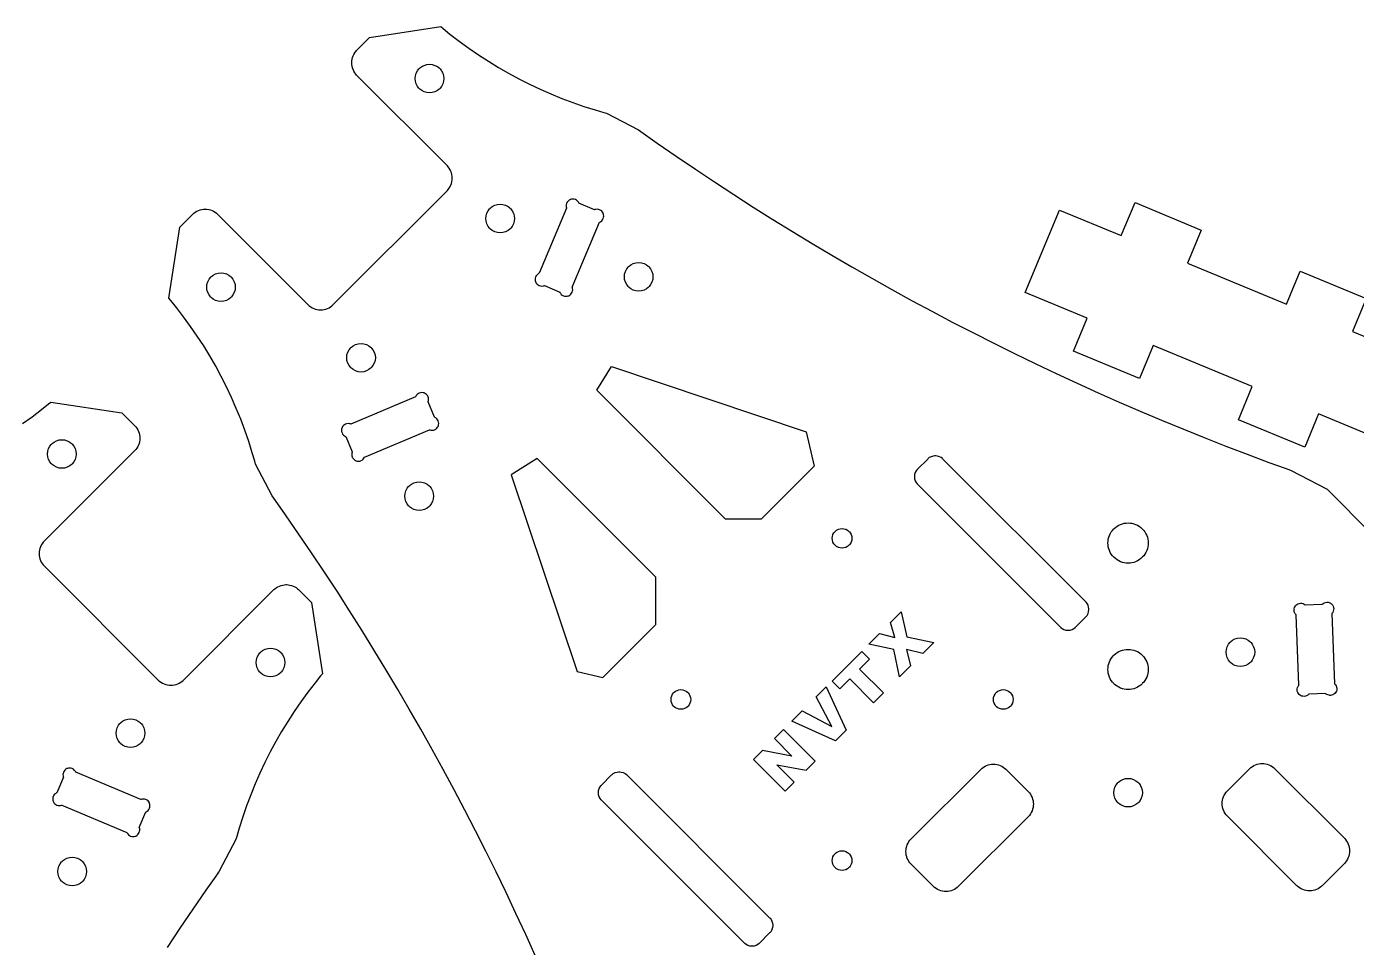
# Model space of a CAD drawing. Extents: x 0 to 997, y 0 to 569.
# Drawn here: x 700.7 to 849.5, y 465.9 to 569 of the extents above; entities that cross this region are included whole.
import ezdxf

# ---------------------------------------------------------------- set-up
doc = ezdxf.new("R2010")
doc.units = 0
doc.layers.get('0').update_dxf_attribs({"linetype": 'CONTINUOUS'})

msp = doc.modelspace()

# ---------------------------------------------------------------- linework, layer by layer
at = {"color": 0}
for points in [[(757.613, 465.044), (756.547, 467.394), (755.463, 469.733), (754.357, 472.064), (753.232, 474.385), (752.088, 476.694), (750.924, 478.996), (749.74, 481.286), (748.537, 483.567), (747.315, 485.836), (746.072, 488.096), (744.811, 490.346), (743.531, 492.583), (742.231, 494.811), (740.911, 497.028), (739.574, 499.233), (738.217, 501.428), (736.84, 503.61), (735.446, 505.782), (734.032, 507.942), (732.6, 510.09), (731.149, 512.226), (729.678, 514.35), (728.564, 515.936), (728.19, 516.463), (726.332, 520.021), (726.246, 520.34), (725.968, 521.292), (725.571, 522.551), (725.139, 523.797), (724.675, 525.031), (724.178, 526.251), (723.649, 527.456), (723.088, 528.646), (722.494, 529.819), (721.869, 530.978), (721.214, 532.118), (720.528, 533.242), (719.811, 534.347), (719.064, 535.432), (718.287, 536.499), (717.481, 537.544), (716.858, 538.317), (716.646, 538.569), (717.868, 546.537), (719.283, 547.954), (719.318, 547.989), (719.431, 548.086), (719.588, 548.204), (719.756, 548.304), (719.932, 548.387), (720.117, 548.453), (720.306, 548.501), (720.5, 548.529), (720.649, 548.539), (720.697, 548.539), (720.747, 548.539), (720.896, 548.529), (721.09, 548.501), (721.279, 548.453), (721.463, 548.387), (721.639, 548.304), (721.807, 548.204), (721.965, 548.086), (722.076, 547.989), (722.113, 547.954), (732.196, 537.869), (732.231, 537.835), (732.343, 537.736), (732.501, 537.619), (732.668, 537.519), (732.844, 537.436), (733.029, 537.369), (733.218, 537.322), (733.412, 537.293), (733.561, 537.283), (733.611, 537.283), (733.66, 537.283), (733.808, 537.293), (734.003, 537.322), (734.192, 537.369), (734.376, 537.436), (734.553, 537.519), (734.719, 537.619), (734.878, 537.736), (734.99, 537.835), (735.025, 537.869), (747.753, 550.597), (747.787, 550.632), (747.886, 550.744), (748.003, 550.901), (748.103, 551.069), (748.186, 551.246), (748.251, 551.431), (748.3, 551.619), (748.329, 551.814), (748.339, 551.963), (748.339, 552.011), (748.339, 552.061), (748.329, 552.21), (748.3, 552.404), (748.251, 552.593), (748.186, 552.776), (748.103, 552.953), (748.003, 553.121), (747.886, 553.279), (747.787, 553.39), (747.753, 553.426), (737.668, 563.51), (737.633, 563.544), (737.535, 563.657), (737.418, 563.815), (737.318, 563.982), (737.235, 564.158), (737.169, 564.343), (737.121, 564.532), (737.092, 564.726), (737.082, 564.875), (737.082, 564.925), (737.082, 564.974), (737.092, 565.122), (737.121, 565.317), (737.169, 565.506), (737.235, 565.69), (737.318, 565.867), (737.418, 566.033), (737.535, 566.192), (737.633, 566.304), (737.668, 566.339), (739.081, 567.751), (747.049, 568.972), (747.301, 568.76), (748.074, 568.137), (749.119, 567.332), (750.186, 566.554), (751.272, 565.808), (752.376, 565.092), (753.5, 564.406), (754.64, 563.749), (755.799, 563.125), (756.972, 562.532), (758.162, 561.971), (759.368, 561.44), (760.588, 560.943), (761.821, 560.479), (763.068, 560.049), (764.326, 559.65), (765.279, 559.374), (765.597, 559.286), (769.156, 557.428), (769.682, 557.054), (771.268, 555.94), (773.393, 554.471), (775.529, 553.019), (777.676, 551.586), (779.838, 550.174), (782.008, 548.778), (784.192, 547.401), (786.386, 546.044), (788.592, 544.707), (790.807, 543.387), (793.035, 542.088), (795.274, 540.807), (797.522, 539.546), (799.782, 538.304), (802.051, 537.082), (804.332, 535.878), (806.624, 534.694), (808.924, 533.531), (811.235, 532.386), (813.554, 531.261), (815.885, 530.157), (818.225, 529.071), (820.574, 528.007), (822.932, 526.961), (825.3, 525.936), (827.676, 524.932), (830.063, 523.947), (832.457, 522.982), (834.86, 522.039), (837.271, 521.114), (839.692, 520.211), (841.512, 519.546), (842.121, 519.328), (846.206, 517.196), (851.289, 512.111)], [(858.775, 520.008), (845.221, 525.624), (843.689, 521.928), (836.299, 524.989), (837.829, 528.685), (826.743, 533.278), (825.213, 529.582), (817.821, 532.643), (819.351, 536.339), (812.422, 539.208), (816.249, 548.447), (823.178, 545.578), (824.71, 549.274), (832.1, 546.211), (830.569, 542.517), (841.656, 537.924), (843.186, 541.619), (850.578, 538.558), (849.047, 534.863), (862.601, 529.247)], [(700.276, 524.547), (701.343, 525.324), (702.389, 526.129), (703.161, 526.751), (703.415, 526.964), (711.382, 525.743), (712.799, 524.326), (712.833, 524.292), (712.931, 524.181), (713.049, 524.022), (713.149, 523.854), (713.232, 523.678), (713.297, 523.494), (713.346, 523.304), (713.375, 523.111), (713.385, 522.963), (713.385, 522.912), (713.385, 522.864), (713.375, 522.715), (713.346, 522.521), (713.297, 522.331), (713.232, 522.147), (713.149, 521.971), (713.049, 521.803), (712.931, 521.646), (712.833, 521.533), (712.799, 521.499), (702.714, 511.414), (702.679, 511.379), (702.581, 511.268), (702.464, 511.11), (702.364, 510.942), (702.281, 510.765), (702.215, 510.582), (702.167, 510.392), (702.137, 510.197), (702.128, 510.05), (702.128, 510), (702.128, 509.95), (702.137, 509.803), (702.167, 509.608), (702.215, 509.418), (702.281, 509.235), (702.364, 509.058), (702.464, 508.89), (702.581, 508.732), (702.679, 508.621), (702.714, 508.586), (715.442, 495.858), (715.476, 495.822), (715.589, 495.725), (715.747, 495.608), (715.914, 495.507), (716.09, 495.424), (716.275, 495.358), (716.464, 495.311), (716.658, 495.282), (716.807, 495.272), (716.856, 495.272), (716.906, 495.272), (717.054, 495.282), (717.249, 495.311), (717.438, 495.358), (717.621, 495.424), (717.797, 495.507), (717.965, 495.608), (718.124, 495.725), (718.235, 495.822), (718.271, 495.858), (728.354, 505.942), (728.39, 505.978), (728.501, 506.075), (728.66, 506.192), (728.828, 506.293), (729.004, 506.376), (729.188, 506.442), (729.376, 506.489), (729.571, 506.518), (729.719, 506.528), (729.769, 506.528), (729.818, 506.528), (729.967, 506.518), (730.161, 506.489), (730.35, 506.442), (730.535, 506.376), (730.711, 506.293), (730.879, 506.192), (731.036, 506.075), (731.149, 505.978), (731.183, 505.942), (732.596, 504.529), (733.817, 496.563), (733.604, 496.308), (732.982, 495.536), (732.176, 494.49), (731.4, 493.425), (730.653, 492.339), (729.936, 491.233), (729.25, 490.111), (728.594, 488.969), (727.969, 487.813), (727.376, 486.637), (726.815, 485.447), (726.285, 484.243), (725.789, 483.024), (725.324, 481.79), (724.893, 480.543), (724.494, 479.283), (724.218, 478.332), (724.131, 478.012), (722.274, 474.454), (721.899, 473.928), (720.785, 472.342), (719.315, 470.218), (717.864, 468.082), (716.431, 465.933)]]:
    msp.add_lwpolyline(points, dxfattribs=at)
for points in [[(746.928, 564.285), (746.985, 564.228), (747.133, 564.033), (747.279, 563.756), (747.367, 563.458), (747.396, 563.153), (747.367, 562.847), (747.279, 562.551), (747.133, 562.272), (746.985, 562.079), (746.928, 562.022), (746.871, 561.965), (746.676, 561.817), (746.399, 561.671), (746.101, 561.582), (745.796, 561.553), (745.49, 561.582), (745.194, 561.671), (744.917, 561.817), (744.722, 561.965), (744.665, 562.022), (744.608, 562.079), (744.46, 562.272), (744.314, 562.551), (744.226, 562.847), (744.196, 563.153), (744.226, 563.458), (744.314, 563.756), (744.46, 564.033), (744.608, 564.228), (744.665, 564.285), (744.722, 564.342), (744.917, 564.489), (745.194, 564.636), (745.49, 564.724), (745.796, 564.753), (746.101, 564.724), (746.399, 564.636), (746.676, 564.489), (746.871, 564.342), (746.928, 564.285)], [(754.828, 548.621), (754.885, 548.564), (755.032, 548.369), (755.179, 548.092), (755.267, 547.794), (755.296, 547.489), (755.267, 547.183), (755.179, 546.887), (755.032, 546.61), (754.885, 546.415), (754.828, 546.358), (754.769, 546.301), (754.576, 546.153), (754.297, 546.007), (754.001, 545.919), (753.696, 545.889), (753.39, 545.919), (753.093, 546.007), (752.815, 546.153), (752.621, 546.301), (752.564, 546.358), (752.507, 546.415), (752.36, 546.61), (752.213, 546.887), (752.125, 547.183), (752.096, 547.489), (752.125, 547.794), (752.213, 548.092), (752.36, 548.369), (752.507, 548.564), (752.564, 548.621), (752.621, 548.678), (752.815, 548.826), (753.093, 548.972), (753.39, 549.06), (753.696, 549.089), (754.001, 549.06), (754.297, 548.972), (754.576, 548.826), (754.769, 548.678), (754.828, 548.621)], [(758.069, 541.378), (758.033, 541.364), (757.935, 541.307), (757.821, 541.213), (757.729, 541.101), (757.661, 540.974), (757.618, 540.836), (757.603, 540.693), (757.615, 540.546), (757.643, 540.435), (757.658, 540.4), (757.672, 540.365), (757.729, 540.265), (757.822, 540.151), (757.935, 540.06), (758.061, 539.992), (758.199, 539.949), (758.343, 539.933), (758.49, 539.946), (758.601, 539.975), (758.636, 539.989), (760.368, 539.261), (760.382, 539.226), (760.439, 539.126), (760.532, 539.012), (760.644, 538.921), (760.771, 538.853), (760.908, 538.81), (761.053, 538.794), (761.2, 538.807), (761.31, 538.836), (761.346, 538.85), (761.381, 538.864), (761.479, 538.921), (761.593, 539.015), (761.685, 539.126), (761.753, 539.254), (761.796, 539.39), (761.813, 539.535), (761.8, 539.682), (761.771, 539.793), (761.757, 539.828), (764.81, 547.09), (764.844, 547.104), (764.944, 547.161), (765.058, 547.256), (765.15, 547.368), (765.218, 547.494), (765.261, 547.632), (765.276, 547.776), (765.264, 547.922), (765.235, 548.033), (765.221, 548.068), (765.207, 548.103), (765.15, 548.203), (765.056, 548.317), (764.943, 548.408), (764.817, 548.476), (764.679, 548.519), (764.536, 548.535), (764.389, 548.522), (764.278, 548.493), (764.243, 548.479), (762.511, 549.207), (762.497, 549.242), (762.44, 549.342), (762.346, 549.456), (762.235, 549.547), (762.107, 549.615), (761.969, 549.658), (761.826, 549.674), (761.679, 549.661), (761.568, 549.633), (761.533, 549.618), (761.499, 549.604), (761.399, 549.547), (761.285, 549.454), (761.193, 549.342), (761.125, 549.215), (761.082, 549.078), (761.067, 548.933), (761.079, 548.786), (761.108, 548.675), (761.122, 548.64), (758.069, 541.378)], [(770.314, 542.11), (770.371, 542.053), (770.519, 541.86), (770.665, 541.581), (770.754, 541.285), (770.783, 540.979), (770.754, 540.674), (770.665, 540.376), (770.519, 540.099), (770.371, 539.904), (770.314, 539.847), (770.257, 539.79), (770.064, 539.642), (769.785, 539.496), (769.489, 539.408), (769.183, 539.379), (768.878, 539.408), (768.581, 539.496), (768.303, 539.642), (768.108, 539.79), (768.051, 539.847), (767.994, 539.904), (767.846, 540.099), (767.7, 540.376), (767.613, 540.674), (767.583, 540.979), (767.613, 541.285), (767.7, 541.581), (767.846, 541.86), (767.994, 542.053), (768.051, 542.11), (768.108, 542.167), (768.303, 542.315), (768.581, 542.461), (768.878, 542.55), (769.183, 542.579), (769.489, 542.55), (769.785, 542.461), (770.064, 542.315), (770.257, 542.167), (770.314, 542.11)], [(723.597, 540.953), (723.654, 540.896), (723.801, 540.703), (723.949, 540.424), (724.036, 540.128), (724.065, 539.822), (724.036, 539.517), (723.949, 539.219), (723.801, 538.942), (723.654, 538.747), (723.597, 538.69), (723.54, 538.633), (723.346, 538.486), (723.068, 538.339), (722.771, 538.251), (722.465, 538.222), (722.16, 538.251), (721.864, 538.339), (721.585, 538.486), (721.392, 538.633), (721.335, 538.69), (721.276, 538.747), (721.129, 538.942), (720.982, 539.219), (720.894, 539.517), (720.865, 539.822), (720.894, 540.128), (720.982, 540.424), (721.129, 540.703), (721.276, 540.896), (721.335, 540.953), (721.392, 541.011), (721.585, 541.158), (721.864, 541.306), (722.16, 541.393), (722.465, 541.422), (722.771, 541.393), (723.068, 541.306), (723.346, 541.158), (723.54, 541.011), (723.597, 540.953)], [(739.261, 533.054), (739.318, 532.997), (739.465, 532.803), (739.613, 532.525), (739.7, 532.228), (739.729, 531.922), (739.7, 531.617), (739.613, 531.321), (739.465, 531.043), (739.318, 530.849), (739.261, 530.792), (739.203, 530.735), (739.01, 530.586), (738.731, 530.44), (738.435, 530.351), (738.129, 530.322), (737.824, 530.351), (737.526, 530.44), (737.249, 530.586), (737.054, 530.735), (736.997, 530.792), (736.94, 530.849), (736.793, 531.043), (736.646, 531.321), (736.558, 531.617), (736.529, 531.922), (736.558, 532.228), (736.646, 532.525), (736.793, 532.803), (736.94, 532.997), (736.997, 533.054), (737.054, 533.111), (737.249, 533.26), (737.526, 533.406), (737.824, 533.493), (738.129, 533.522), (738.435, 533.493), (738.731, 533.406), (739.01, 533.26), (739.203, 533.111), (739.261, 533.054)], [(778.918, 513.856), (764.493, 528.281), (766.132, 530.926), (787.915, 523.618), (788.814, 519.793), (782.876, 513.856), (778.918, 513.856)], [(745.792, 523.863), (745.826, 523.847), (745.936, 523.819), (746.083, 523.807), (746.228, 523.822), (746.365, 523.865), (746.492, 523.933), (746.604, 524.025), (746.697, 524.139), (746.754, 524.239), (746.769, 524.274), (746.783, 524.308), (746.811, 524.419), (746.825, 524.565), (746.808, 524.71), (746.765, 524.847), (746.697, 524.974), (746.606, 525.086), (746.492, 525.179), (746.393, 525.236), (746.358, 525.251), (745.629, 526.983), (745.644, 527.018), (745.672, 527.129), (745.685, 527.275), (745.669, 527.419), (745.626, 527.557), (745.558, 527.683), (745.467, 527.796), (745.353, 527.889), (745.254, 527.946), (745.218, 527.961), (745.183, 527.975), (745.072, 528.004), (744.926, 528.017), (744.782, 528), (744.644, 527.957), (744.518, 527.889), (744.406, 527.797), (744.313, 527.683), (744.256, 527.585), (744.24, 527.55), (736.978, 524.496), (736.943, 524.511), (736.832, 524.539), (736.685, 524.551), (736.542, 524.536), (736.404, 524.493), (736.276, 524.425), (736.165, 524.333), (736.071, 524.219), (736.014, 524.121), (736, 524.085), (735.986, 524.05), (735.957, 523.939), (735.944, 523.793), (735.96, 523.649), (736.003, 523.511), (736.071, 523.385), (736.162, 523.272), (736.276, 523.179), (736.376, 523.122), (736.411, 523.107), (737.139, 521.375), (737.125, 521.342), (737.097, 521.233), (737.083, 521.089), (737.099, 520.943), (737.128, 520.835), (737.142, 520.801), (737.157, 520.768), (737.213, 520.672), (737.306, 520.56), (737.419, 520.467), (737.517, 520.411), (737.55, 520.397), (737.585, 520.383), (737.692, 520.356), (737.838, 520.342), (737.983, 520.357), (738.09, 520.386), (738.124, 520.401), (738.158, 520.415), (738.254, 520.471), (738.367, 520.565), (738.46, 520.678), (738.514, 520.775), (738.528, 520.808), (745.792, 523.863)], [(705.799, 520.014), (705.742, 519.957), (705.547, 519.808), (705.268, 519.662), (704.972, 519.575), (704.667, 519.544), (704.361, 519.575), (704.064, 519.662), (703.786, 519.808), (703.592, 519.957), (703.535, 520.014), (703.478, 520.071), (703.331, 520.265), (703.183, 520.543), (703.096, 520.839), (703.067, 521.144), (703.096, 521.45), (703.183, 521.747), (703.331, 522.025), (703.478, 522.219), (703.535, 522.276), (703.592, 522.333), (703.786, 522.482), (704.064, 522.628), (704.361, 522.715), (704.667, 522.744), (704.972, 522.715), (705.268, 522.628), (705.547, 522.482), (705.742, 522.333), (705.799, 522.276), (705.856, 522.219), (706.003, 522.025), (706.15, 521.747), (706.238, 521.45), (706.267, 521.144), (706.238, 520.839), (706.15, 520.543), (706.003, 520.265), (705.856, 520.071), (705.799, 520.014)], [(819.196, 502.91), (819.238, 502.951), (819.346, 503.092), (819.456, 503.299), (819.524, 503.522), (819.547, 503.699), (819.547, 503.758), (819.547, 503.817), (819.524, 503.993), (819.456, 504.217), (819.346, 504.424), (819.238, 504.565), (819.196, 504.607), (803.215, 520.588), (803.174, 520.629), (803.032, 520.738), (802.826, 520.847), (802.601, 520.915), (802.425, 520.939), (802.367, 520.939), (802.308, 520.939), (802.132, 520.915), (801.907, 520.847), (801.701, 520.738), (801.56, 520.629), (801.518, 520.588), (800.387, 519.456), (800.346, 519.414), (800.238, 519.272), (800.126, 519.067), (800.058, 518.842), (800.036, 518.665), (800.036, 518.607), (800.036, 518.549), (800.058, 518.372), (800.126, 518.147), (800.238, 517.942), (800.346, 517.8), (800.387, 517.758), (816.368, 501.778), (816.41, 501.736), (816.55, 501.628), (816.757, 501.518), (816.981, 501.45), (817.157, 501.426), (817.217, 501.426), (817.275, 501.426), (817.451, 501.45), (817.675, 501.518), (817.882, 501.628), (818.024, 501.736), (818.065, 501.778), (819.196, 502.91)], [(771.104, 502.082), (771.104, 507.36), (757.833, 520.631), (754.915, 518.824), (762.297, 496.819), (765.167, 496.144), (771.104, 502.082)], [(745.771, 517.567), (745.828, 517.51), (745.976, 517.317), (746.122, 517.037), (746.211, 516.742), (746.24, 516.436), (746.211, 516.131), (746.122, 515.833), (745.976, 515.556), (745.828, 515.361), (745.771, 515.304), (745.714, 515.247), (745.521, 515.099), (745.242, 514.953), (744.946, 514.865), (744.64, 514.836), (744.335, 514.865), (744.037, 514.953), (743.76, 515.099), (743.565, 515.247), (743.508, 515.304), (743.451, 515.361), (743.303, 515.556), (743.157, 515.833), (743.069, 516.131), (743.04, 516.436), (743.069, 516.742), (743.157, 517.037), (743.303, 517.317), (743.451, 517.51), (743.508, 517.567), (743.565, 517.624), (743.76, 517.772), (744.037, 517.918), (744.335, 518.007), (744.64, 518.036), (744.946, 518.007), (745.242, 517.918), (745.521, 517.772), (745.714, 517.624), (745.771, 517.567)], [(825.525, 512.774), (825.565, 512.733), (825.679, 512.603), (825.813, 512.421), (825.926, 512.229), (826.019, 512.029), (826.09, 511.824), (826.143, 511.613), (826.174, 511.399), (826.183, 511.182), (826.174, 510.967), (826.143, 510.753), (826.09, 510.542), (826.019, 510.336), (825.926, 510.136), (825.813, 509.944), (825.679, 509.762), (825.565, 509.632), (825.525, 509.592), (825.483, 509.551), (825.354, 509.438), (825.172, 509.303), (824.981, 509.19), (824.781, 509.097), (824.574, 509.025), (824.364, 508.974), (824.15, 508.943), (823.933, 508.932), (823.718, 508.943), (823.504, 508.974), (823.293, 509.025), (823.088, 509.097), (822.887, 509.19), (822.696, 509.303), (822.514, 509.438), (822.383, 509.551), (822.343, 509.592), (822.301, 509.632), (822.189, 509.762), (822.054, 509.944), (821.942, 510.136), (821.849, 510.336), (821.776, 510.542), (821.725, 510.753), (821.694, 510.967), (821.683, 511.182), (821.694, 511.399), (821.725, 511.613), (821.776, 511.824), (821.849, 512.029), (821.942, 512.229), (822.054, 512.421), (822.189, 512.603), (822.301, 512.733), (822.343, 512.774), (822.383, 512.814), (822.514, 512.928), (822.696, 513.061), (822.887, 513.175), (823.088, 513.268), (823.293, 513.34), (823.504, 513.392), (823.718, 513.422), (823.933, 513.432), (824.15, 513.422), (824.364, 513.392), (824.574, 513.34), (824.781, 513.268), (824.981, 513.175), (825.172, 513.061), (825.354, 512.928), (825.483, 512.814), (825.525, 512.774)], [(792.715, 512.49), (792.754, 512.451), (792.856, 512.318), (792.957, 512.126), (793.017, 511.922), (793.037, 511.713), (793.017, 511.503), (792.957, 511.299), (792.856, 511.107), (792.754, 510.974), (792.715, 510.935), (792.675, 510.896), (792.542, 510.794), (792.351, 510.693), (792.147, 510.633), (791.938, 510.613), (791.726, 510.633), (791.524, 510.693), (791.332, 510.794), (791.199, 510.896), (791.16, 510.935), (791.119, 510.974), (791.018, 511.107), (790.918, 511.299), (790.857, 511.503), (790.838, 511.713), (790.857, 511.922), (790.918, 512.126), (791.018, 512.318), (791.119, 512.451), (791.16, 512.49), (791.199, 512.529), (791.332, 512.632), (791.524, 512.732), (791.726, 512.793), (791.938, 512.813), (792.147, 512.793), (792.351, 512.732), (792.542, 512.632), (792.675, 512.529), (792.715, 512.49)], [(847.04, 495.438), (847.067, 495.412), (847.137, 495.326), (847.211, 495.2), (847.26, 495.063), (847.278, 494.953), (847.279, 494.915), (847.281, 494.879), (847.271, 494.768), (847.233, 494.626), (847.169, 494.496), (847.106, 494.404), (847.081, 494.378), (847.056, 494.35), (846.969, 494.279), (846.843, 494.206), (846.706, 494.158), (846.596, 494.139), (846.558, 494.137), (846.522, 494.136), (846.411, 494.147), (846.269, 494.183), (846.139, 494.247), (846.047, 494.313), (846.021, 494.338), (846.021, 494.336), (844.143, 494.264), (844.144, 494.265), (844.118, 494.238), (844.031, 494.164), (843.903, 494.09), (843.765, 494.044), (843.622, 494.025), (843.479, 494.033), (843.339, 494.069), (843.206, 494.132), (843.113, 494.199), (843.085, 494.224), (843.057, 494.25), (842.983, 494.338), (842.91, 494.465), (842.864, 494.603), (842.844, 494.746), (842.853, 494.889), (842.889, 495.029), (842.951, 495.162), (843.018, 495.257), (843.043, 495.283), (843.043, 495.283), (842.74, 503.156), (842.713, 503.182), (842.64, 503.269), (842.567, 503.397), (842.519, 503.535), (842.501, 503.678), (842.51, 503.821), (842.544, 503.963), (842.608, 504.094), (842.675, 504.189), (842.7, 504.217), (842.726, 504.244), (842.814, 504.317), (842.942, 504.39), (843.079, 504.438), (843.222, 504.457), (843.365, 504.449), (843.507, 504.412), (843.639, 504.349), (843.733, 504.283), (843.761, 504.257), (845.636, 504.329), (845.662, 504.357), (845.75, 504.429), (845.878, 504.503), (846.015, 504.55), (846.158, 504.569), (846.303, 504.561), (846.443, 504.525), (846.576, 504.461), (846.669, 504.396), (846.697, 504.369), (846.725, 504.344), (846.797, 504.256), (846.872, 504.128), (846.918, 503.99), (846.938, 503.847), (846.929, 503.704), (846.893, 503.564), (846.829, 503.431), (846.764, 503.338), (846.738, 503.31), (847.04, 495.438)], [(794.935, 499.861), (796.139, 501.065), (797.851, 500.603), (797.374, 502.3), (798.565, 503.492), (799.176, 500.678), (802.204, 500.06), (800.976, 498.832), (799.142, 499.269), (799.581, 497.435), (798.36, 496.215), (797.736, 499.276), (794.935, 499.861)], [(837.628, 500.106), (837.685, 500.049), (837.833, 499.856), (837.979, 499.576), (838.067, 499.281), (838.097, 498.975), (838.067, 498.669), (837.979, 498.372), (837.833, 498.094), (837.685, 497.9), (837.628, 497.843), (837.571, 497.786), (837.376, 497.637), (837.099, 497.492), (836.803, 497.404), (836.497, 497.375), (836.192, 497.404), (835.894, 497.492), (835.617, 497.637), (835.422, 497.786), (835.365, 497.843), (835.308, 497.9), (835.16, 498.094), (835.014, 498.372), (834.926, 498.669), (834.897, 498.975), (834.926, 499.281), (835.014, 499.576), (835.16, 499.856), (835.308, 500.049), (835.365, 500.106), (835.422, 500.162), (835.617, 500.311), (835.894, 500.457), (836.192, 500.546), (836.497, 500.575), (836.803, 500.546), (837.099, 500.457), (837.376, 500.311), (837.571, 500.162), (837.628, 500.106)], [(729.129, 496.682), (729.072, 496.625), (728.878, 496.478), (728.6, 496.331), (728.303, 496.243), (727.997, 496.214), (727.692, 496.243), (727.396, 496.331), (727.117, 496.478), (726.924, 496.625), (726.867, 496.682), (726.81, 496.74), (726.661, 496.933), (726.515, 497.213), (726.426, 497.508), (726.397, 497.814), (726.426, 498.119), (726.515, 498.417), (726.661, 498.694), (726.81, 498.889), (726.867, 498.946), (726.924, 499.003), (727.117, 499.15), (727.396, 499.297), (727.692, 499.385), (727.997, 499.414), (728.303, 499.385), (728.6, 499.297), (728.878, 499.15), (729.072, 499.003), (729.129, 498.946), (729.186, 498.889), (729.335, 498.694), (729.481, 498.417), (729.568, 498.119), (729.597, 497.814), (729.568, 497.508), (729.481, 497.213), (729.335, 496.933), (729.186, 496.74), (729.129, 496.682)], [(796.557, 494.412), (793.894, 497.075), (795.01, 498.19), (794.136, 499.063), (790.815, 495.742), (791.689, 494.869), (792.803, 495.983), (795.465, 493.321), (796.557, 494.412)], [(825.525, 498.631), (825.565, 498.59), (825.679, 498.46), (825.813, 498.278), (825.926, 498.086), (826.019, 497.887), (826.09, 497.681), (826.143, 497.469), (826.174, 497.256), (826.183, 497.04), (826.174, 496.825), (826.143, 496.611), (826.09, 496.4), (826.019, 496.193), (825.926, 495.994), (825.813, 495.803), (825.679, 495.621), (825.565, 495.49), (825.525, 495.449), (825.483, 495.408), (825.354, 495.294), (825.172, 495.161), (824.981, 495.047), (824.781, 494.956), (824.574, 494.883), (824.364, 494.832), (824.15, 494.8), (823.933, 494.79), (823.718, 494.8), (823.504, 494.832), (823.293, 494.883), (823.088, 494.956), (822.887, 495.047), (822.696, 495.161), (822.514, 495.294), (822.383, 495.408), (822.343, 495.449), (822.301, 495.49), (822.189, 495.621), (822.054, 495.803), (821.942, 495.994), (821.849, 496.193), (821.776, 496.4), (821.725, 496.611), (821.694, 496.825), (821.683, 497.04), (821.694, 497.256), (821.725, 497.469), (821.776, 497.681), (821.849, 497.887), (821.942, 498.086), (822.054, 498.278), (822.189, 498.46), (822.301, 498.59), (822.343, 498.631), (822.383, 498.672), (822.514, 498.786), (822.696, 498.919), (822.887, 499.033), (823.088, 499.125), (823.293, 499.197), (823.504, 499.249), (823.718, 499.281), (823.933, 499.29), (824.15, 499.281), (824.364, 499.249), (824.574, 499.197), (824.781, 499.125), (824.981, 499.033), (825.172, 498.919), (825.354, 498.786), (825.483, 498.672), (825.525, 498.631)], [(774.683, 494.46), (774.722, 494.421), (774.825, 494.286), (774.925, 494.096), (774.986, 493.892), (775.006, 493.682), (774.986, 493.471), (774.925, 493.268), (774.825, 493.076), (774.722, 492.943), (774.683, 492.904), (774.644, 492.864), (774.511, 492.762), (774.319, 492.662), (774.115, 492.601), (773.906, 492.582), (773.696, 492.601), (773.492, 492.662), (773.3, 492.762), (773.167, 492.864), (773.128, 492.904), (773.089, 492.943), (772.988, 493.076), (772.886, 493.268), (772.826, 493.471), (772.806, 493.682), (772.826, 493.892), (772.886, 494.096), (772.988, 494.286), (773.089, 494.421), (773.128, 494.46), (773.167, 494.499), (773.3, 494.6), (773.492, 494.701), (773.696, 494.761), (773.906, 494.782), (774.115, 494.761), (774.319, 494.701), (774.511, 494.6), (774.644, 494.499), (774.683, 494.46)], [(792.385, 490.239), (791.2, 489.056), (786.329, 491.256), (787.471, 492.397), (790.811, 490.649), (789.053, 493.979), (790.161, 495.088), (792.385, 490.239)], [(810.746, 494.46), (810.785, 494.421), (810.887, 494.286), (810.988, 494.096), (811.049, 493.892), (811.068, 493.682), (811.049, 493.471), (810.988, 493.268), (810.887, 493.076), (810.785, 492.943), (810.746, 492.904), (810.707, 492.864), (810.574, 492.762), (810.382, 492.662), (810.178, 492.601), (809.968, 492.582), (809.758, 492.601), (809.554, 492.662), (809.363, 492.762), (809.229, 492.864), (809.19, 492.904), (809.151, 492.943), (809.05, 493.076), (808.949, 493.268), (808.889, 493.471), (808.868, 493.682), (808.889, 493.892), (808.949, 494.096), (809.05, 494.286), (809.151, 494.421), (809.19, 494.46), (809.229, 494.499), (809.363, 494.6), (809.554, 494.701), (809.758, 494.761), (809.968, 494.782), (810.178, 494.761), (810.382, 494.701), (810.574, 494.6), (810.707, 494.499), (810.746, 494.46)], [(713.465, 488.783), (713.408, 488.726), (713.214, 488.578), (712.936, 488.432), (712.64, 488.344), (712.335, 488.315), (712.028, 488.344), (711.732, 488.432), (711.454, 488.578), (711.26, 488.726), (711.203, 488.783), (711.146, 488.84), (710.997, 489.035), (710.851, 489.313), (710.764, 489.61), (710.735, 489.915), (710.764, 490.221), (710.851, 490.517), (710.997, 490.794), (711.146, 490.989), (711.203, 491.046), (711.26, 491.103), (711.454, 491.251), (711.732, 491.397), (712.028, 491.485), (712.335, 491.515), (712.64, 491.485), (712.936, 491.397), (713.214, 491.251), (713.408, 491.103), (713.465, 491.046), (713.522, 490.989), (713.671, 490.794), (713.817, 490.517), (713.904, 490.221), (713.935, 489.915), (713.904, 489.61), (713.817, 489.313), (713.671, 489.035), (713.522, 488.84), (713.465, 488.783)], [(782.024, 486.95), (785.56, 483.415), (786.586, 484.442), (784.646, 486.383), (787.911, 485.767), (788.94, 486.796), (785.406, 490.332), (784.375, 489.301), (786.331, 487.346), (783.044, 487.971), (782.024, 486.95)], [(804.975, 472.778), (804.94, 472.743), (804.828, 472.646), (804.671, 472.529), (804.503, 472.428), (804.326, 472.344), (804.143, 472.279), (803.953, 472.232), (803.758, 472.203), (803.61, 472.193), (803.561, 472.193), (803.511, 472.193), (803.364, 472.203), (803.169, 472.232), (802.979, 472.279), (802.796, 472.344), (802.619, 472.428), (802.451, 472.529), (802.293, 472.646), (802.182, 472.743), (802.147, 472.778), (799.672, 475.253), (799.637, 475.289), (799.539, 475.4), (799.422, 475.558), (799.322, 475.726), (799.239, 475.903), (799.172, 476.086), (799.125, 476.275), (799.096, 476.469), (799.086, 476.618), (799.086, 476.668), (799.086, 476.717), (799.096, 476.865), (799.125, 477.06), (799.172, 477.249), (799.239, 477.433), (799.322, 477.61), (799.422, 477.778), (799.539, 477.935), (799.637, 478.047), (799.672, 478.082), (807.45, 485.86), (807.486, 485.896), (807.601, 485.997), (807.764, 486.117), (807.935, 486.217), (808.111, 486.299), (808.294, 486.364), (808.482, 486.41), (808.672, 486.436), (808.864, 486.446), (809.056, 486.436), (809.246, 486.41), (809.433, 486.364), (809.617, 486.299), (809.794, 486.217), (809.965, 486.117), (810.126, 485.997), (810.242, 485.896), (810.279, 485.86), (812.753, 483.385), (812.789, 483.349), (812.89, 483.233), (813.01, 483.071), (813.11, 482.901), (813.193, 482.724), (813.257, 482.54), (813.303, 482.353), (813.331, 482.162), (813.339, 481.971), (813.331, 481.779), (813.303, 481.589), (813.257, 481.401), (813.193, 481.218), (813.11, 481.04), (813.01, 480.871), (812.89, 480.708), (812.789, 480.593), (812.753, 480.557), (804.975, 472.778)], [(848.128, 478.149), (848.164, 478.113), (848.265, 477.997), (848.385, 477.835), (848.485, 477.665), (848.568, 477.488), (848.632, 477.304), (848.678, 477.117), (848.706, 476.926), (848.714, 476.735), (848.706, 476.543), (848.678, 476.353), (848.632, 476.165), (848.568, 475.982), (848.485, 475.804), (848.385, 475.635), (848.265, 475.472), (848.164, 475.357), (848.128, 475.321), (845.654, 472.846), (845.618, 472.811), (845.507, 472.713), (845.349, 472.596), (845.181, 472.496), (845.004, 472.412), (844.821, 472.346), (844.631, 472.299), (844.438, 472.269), (844.289, 472.26), (844.239, 472.26), (844.19, 472.26), (844.042, 472.269), (843.847, 472.299), (843.657, 472.346), (843.474, 472.412), (843.297, 472.496), (843.129, 472.596), (842.972, 472.713), (842.86, 472.811), (842.825, 472.846), (835.047, 480.624), (835.011, 480.66), (834.91, 480.775), (834.79, 480.938), (834.69, 481.108), (834.607, 481.285), (834.543, 481.468), (834.497, 481.656), (834.471, 481.846), (834.461, 482.037), (834.471, 482.229), (834.497, 482.419), (834.543, 482.607), (834.607, 482.79), (834.69, 482.968), (834.79, 483.139), (834.91, 483.3), (835.011, 483.417), (835.047, 483.453), (837.522, 485.926), (837.558, 485.964), (837.674, 486.064), (837.836, 486.183), (838.006, 486.283), (838.183, 486.367), (838.367, 486.431), (838.554, 486.476), (838.744, 486.504), (838.936, 486.512), (839.128, 486.504), (839.318, 486.476), (839.506, 486.431), (839.689, 486.367), (839.867, 486.283), (840.036, 486.183), (840.199, 486.064), (840.314, 485.964), (840.35, 485.926), (848.128, 478.149)], [(706.222, 485.542), (706.208, 485.576), (706.151, 485.675), (706.057, 485.789), (705.946, 485.882), (705.818, 485.95), (705.681, 485.992), (705.537, 486.008), (705.39, 485.996), (705.279, 485.967), (705.244, 485.953), (705.21, 485.939), (705.11, 485.882), (704.996, 485.787), (704.904, 485.675), (704.836, 485.549), (704.793, 485.411), (704.778, 485.268), (704.79, 485.121), (704.819, 485.01), (704.833, 484.975), (704.106, 483.243), (704.071, 483.229), (703.971, 483.172), (703.857, 483.078), (703.765, 482.965), (703.697, 482.839), (703.654, 482.701), (703.639, 482.558), (703.651, 482.411), (703.681, 482.3), (703.694, 482.265), (703.708, 482.231), (703.765, 482.131), (703.86, 482.017), (703.971, 481.925), (704.099, 481.857), (704.235, 481.814), (704.379, 481.799), (704.526, 481.811), (704.637, 481.84), (704.672, 481.854), (711.935, 478.801), (711.95, 478.765), (712.006, 478.667), (712.1, 478.553), (712.213, 478.461), (712.339, 478.393), (712.476, 478.35), (712.621, 478.333), (712.767, 478.347), (712.878, 478.375), (712.912, 478.39), (712.947, 478.404), (713.047, 478.461), (713.161, 478.554), (713.253, 478.667), (713.321, 478.793), (713.364, 478.931), (713.379, 479.075), (713.367, 479.222), (713.338, 479.332), (713.324, 479.368), (714.051, 481.099), (714.088, 481.114), (714.186, 481.171), (714.3, 481.264), (714.392, 481.376), (714.46, 481.503), (714.503, 481.64), (714.518, 481.785), (714.506, 481.932), (714.478, 482.042), (714.463, 482.076), (714.449, 482.113), (714.392, 482.211), (714.299, 482.325), (714.186, 482.417), (714.06, 482.485), (713.922, 482.528), (713.778, 482.544), (713.631, 482.531), (713.521, 482.503), (713.485, 482.488), (706.222, 485.542)], [(783.84, 469.251), (783.882, 469.21), (783.99, 469.068), (784.101, 468.861), (784.169, 468.637), (784.192, 468.461), (784.192, 468.403), (784.192, 468.343), (784.169, 468.167), (784.101, 467.943), (783.99, 467.736), (783.882, 467.596), (783.84, 467.554), (782.71, 466.422), (782.667, 466.379), (782.521, 466.268), (782.313, 466.158), (782.09, 466.093), (781.861, 466.071), (781.632, 466.093), (781.41, 466.158), (781.2, 466.268), (781.056, 466.379), (781.012, 466.422), (765.032, 482.403), (764.99, 482.444), (764.882, 482.586), (764.771, 482.793), (764.703, 483.017), (764.681, 483.193), (764.681, 483.251), (764.681, 483.311), (764.703, 483.488), (764.771, 483.711), (764.882, 483.918), (764.99, 484.058), (765.032, 484.1), (766.162, 485.232), (766.204, 485.274), (766.346, 485.382), (766.553, 485.492), (766.776, 485.56), (766.953, 485.583), (767.011, 485.583), (767.071, 485.583), (767.247, 485.56), (767.471, 485.492), (767.678, 485.382), (767.818, 485.274), (767.86, 485.232), (783.84, 469.251)], [(825.065, 484.383), (825.122, 484.326), (825.269, 484.132), (825.417, 483.854), (825.504, 483.557), (825.533, 483.251), (825.504, 482.946), (825.417, 482.65), (825.269, 482.371), (825.122, 482.178), (825.065, 482.121), (825.008, 482.064), (824.814, 481.915), (824.536, 481.769), (824.239, 481.681), (823.933, 481.651), (823.628, 481.681), (823.332, 481.769), (823.053, 481.915), (822.86, 482.064), (822.803, 482.121), (822.746, 482.178), (822.597, 482.371), (822.451, 482.65), (822.363, 482.946), (822.333, 483.251), (822.363, 483.557), (822.451, 483.854), (822.597, 484.132), (822.746, 484.326), (822.803, 484.383), (822.86, 484.44), (823.053, 484.588), (823.332, 484.735), (823.628, 484.822), (823.933, 484.851), (824.239, 484.822), (824.536, 484.735), (824.814, 484.588), (825.008, 484.44), (825.065, 484.383)], [(792.715, 476.428), (792.754, 476.389), (792.856, 476.256), (792.957, 476.064), (793.017, 475.86), (793.037, 475.65), (793.017, 475.44), (792.957, 475.236), (792.856, 475.044), (792.754, 474.911), (792.715, 474.872), (792.675, 474.833), (792.542, 474.732), (792.351, 474.631), (792.147, 474.571), (791.938, 474.55), (791.726, 474.571), (791.524, 474.631), (791.332, 474.732), (791.199, 474.833), (791.16, 474.872), (791.119, 474.911), (791.018, 475.044), (790.918, 475.236), (790.857, 475.44), (790.838, 475.65), (790.857, 475.86), (790.918, 476.064), (791.018, 476.256), (791.119, 476.389), (791.16, 476.428), (791.199, 476.467), (791.332, 476.569), (791.524, 476.669), (791.726, 476.731), (791.938, 476.75), (792.147, 476.731), (792.351, 476.669), (792.542, 476.569), (792.675, 476.467), (792.715, 476.428)], [(706.954, 473.296), (706.897, 473.239), (706.704, 473.092), (706.425, 472.944), (706.129, 472.857), (705.824, 472.828), (705.518, 472.857), (705.221, 472.944), (704.943, 473.092), (704.749, 473.239), (704.692, 473.296), (704.635, 473.353), (704.488, 473.547), (704.34, 473.825), (704.253, 474.122), (704.224, 474.428), (704.253, 474.733), (704.34, 475.029), (704.488, 475.308), (704.635, 475.501), (704.692, 475.558), (704.749, 475.615), (704.943, 475.764), (705.221, 475.911), (705.518, 475.999), (705.824, 476.028), (706.129, 475.999), (706.425, 475.911), (706.704, 475.764), (706.897, 475.615), (706.954, 475.558), (707.011, 475.501), (707.16, 475.308), (707.306, 475.029), (707.394, 474.733), (707.424, 474.428), (707.394, 474.122), (707.306, 473.825), (707.16, 473.547), (707.011, 473.353), (706.954, 473.296)]]:
    msp.add_lwpolyline(points, close=True, dxfattribs=at)

doc.saveas('drawing.dxf')
